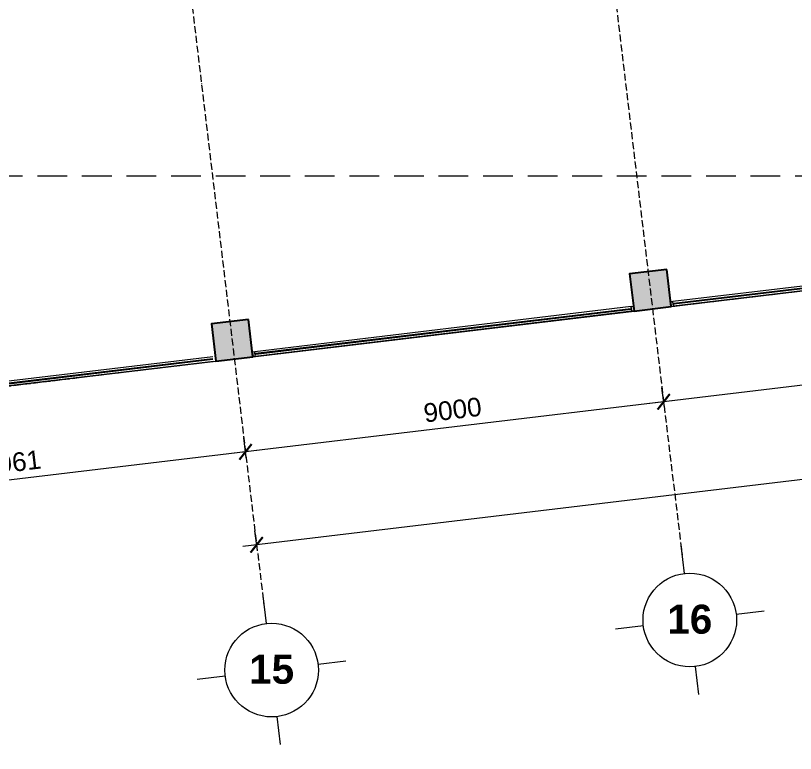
# Model space of a CAD drawing. Header units: millimetres. Extents: x -20211 to 105142, y -25405 to 48204.
# Drawn here: x 46216 to 62880, y 7582 to 23342 of the extents above; entities that cross this region are included whole.
import ezdxf

# ---------------------------------------------------------------- set-up
doc = ezdxf.new("R2010")
doc.units = ezdxf.units.MM
doc.linetypes.add('Grid Line', pattern=[4.2, 3, -0.6, 0, -0.6])
doc.linetypes.add('HIDDEN2', pattern=[4.7625, 3.175, -1.5875])
doc.layers.get('Defpoints').update_dxf_attribs({"color": 230})
for name, color, linetype, lineweight in [('CUA', 31, 'Continuous', 9), ('DIM', 1, 'Continuous', 5), ('KH', 6, 'Continuous', 5), ('KI-HIEU-1', 151, 'Continuous', 9), ('NET-CAT', 3, 'Continuous', 15), ('NET-THAY', 2, 'Continuous', 9), ('TRUC', 225, 'Continuous', 5), ('X-COT HAM$0$LC.HA', 8, 'Continuous', 9)]:
    doc.layers.add(name, color=color, linetype=linetype, lineweight=lineweight)
doc.styles.add('Arial_B', font='arialbd_0.ttf', dxfattribs={"height": 619.047619})
doc.styles.add('TA1', font='arial_0.ttf')
doc.dimstyles.new('D_200_KTx2', dxfattribs={"dimtxt": 400, "dimasz": 300, "dimexe": 300, "dimexo": 300, "dimgap": 160, "dimtad": 1, "dimdec": 0, "dimzin": 9, "dimtxsty": 'TA1', "dimblk": 'ARCHTICK', "dimcen": 1, "dimdle": 300, "dimclrd": 256, "dimclre": 256, "dimclrt": 7, "dimadec": 0, "dimazin": 0, "dimtfac": 1, "dimtdec": 0, "dimtix": 1, "dimtmove": 1, "dimatfit": 3, "dimldrblk": 'ARCHTICK', "dimfxl": 0, "dimtolj": 1, "dimtzin": 0, "dimlwd": -1, "dimlwe": -1, "dimarcsym": 0})

# ---------------------------------------------------------------- blocks, each defined once
blk = doc.blocks.new('_ARCHTICK')
at = {"color": 0, "linetype": 'ByBlock', "const_width": 0.15}
blk.add_lwpolyline([(-0.5, -0.5), (0.5, 0.5)], dxfattribs=at)
blk = doc.blocks.new('*D65')
at = {"layer": 'Defpoints', "color": 0, "transparency": 16777216}
for p in [(69052, 15742), (60065, 15093), (60115, 14672)]:
    blk.add_point(p, dxfattribs=at)
at = {"layer": 'DIM', "transparency": 16777216}
for p, q in [((69016, 16040), (68965, 16461)), ((69299, 16199), (59767, 15057)), ((60080, 14970), (60029, 15391))]:
    blk.add_line(p, q, dxfattribs=at)
at = {"layer": 'DIM', "transparency": 16777216, "xscale": 300, "yscale": 300, "zscale": 300}
for p, rotation in [((69001, 16163), 6.830649259175843), ((60065, 15093), 186.8306492591759)]:
    blk.add_blockref('_ARCHTICK', p, dxfattribs=dict(at, rotation=rotation))
at = {"layer": 'DIM', "color": 7, "transparency": 16777216, "insert": (64490, 15990), "char_height": 400, "attachment_point": 5, "rotation": 6.8306, "style": 'TA1'}
blk.add_mtext('\\A1;9000', dxfattribs=at)
blk = doc.blocks.new('*D66')
at = {"layer": 'Defpoints', "color": 0, "transparency": 16777216}
for p in [(60115, 14672), (51129, 14023), (51179, 13601)]:
    blk.add_point(p, dxfattribs=at)
at = {"layer": 'DIM', "transparency": 16777216}
for p, q in [((60080, 14970), (60029, 15391)), ((60363, 15129), (50831, 13987)), ((51144, 13899), (51093, 14321))]:
    blk.add_line(p, q, dxfattribs=at)
at = {"layer": 'DIM', "transparency": 16777216, "xscale": 300, "yscale": 300, "zscale": 300}
for p, rotation in [((60065, 15093), 6.830649259175843), ((51129, 14023), 186.8306492591759)]:
    blk.add_blockref('_ARCHTICK', p, dxfattribs=dict(at, rotation=rotation))
at = {"layer": 'DIM', "color": 7, "transparency": 16777216, "insert": (55554, 14919), "char_height": 400, "attachment_point": 5, "rotation": 6.8306, "style": 'TA1'}
blk.add_mtext('\\A1;9000', dxfattribs=at)
blk = doc.blocks.new('*D67')
at = {"layer": 'Defpoints', "color": 0, "transparency": 16777216}
for p in [(96495, 17015), (51367, 12037), (51417, 11616)]:
    blk.add_point(p, dxfattribs=at)
at = {"layer": 'DIM', "transparency": 16777216}
for p, q in [((96459, 17313), (96409, 17734)), ((96742, 17472), (51069, 12001)), ((51382, 11913), (51331, 12335))]:
    blk.add_line(p, q, dxfattribs=at)
at = {"layer": 'DIM', "transparency": 16777216, "xscale": 300, "yscale": 300, "zscale": 300}
for p, rotation in [((96445, 17436), 6.830649259175843), ((51367, 12037), 186.8306492591759)]:
    blk.add_blockref('_ARCHTICK', p, dxfattribs=dict(at, rotation=rotation))
at = {"layer": 'DIM', "color": 7, "transparency": 16777216, "insert": (73862, 15098), "char_height": 400, "attachment_point": 5, "rotation": 6.8306, "style": 'TA1'}
blk.add_mtext('\\A1;45400', dxfattribs=at)
blk = doc.blocks.new('Grid - FamilyAL-KH TRUC-550400-MẶT BẰNG HẦM 2')
at = {"layer": 'KH'}
for p, q in [((0, 7), (0, 4)), ((-8, -1), (-5, -1)), ((8, -1), (5, -1)), ((0, -9), (0, -6))]:
    blk.add_line(p, q, dxfattribs=at)
blk.add_circle((0, -1), 5, dxfattribs=at)
blk = doc.blocks.new('ALC1807-ASCENT PLAZA-KET CAU_rvt-1-MẶT BẰNG TẦNG 1')
at = {"layer": 'X-COT HAM$0$LC.HA'}
for points in [[(60130, 17921), (59336, 17826), (59431, 17031), (60225, 17127)], [(51194, 16851), (50400, 16755), (50495, 15961), (51289, 16056)]]:
    blk.add_hatch(color=256, dxfattribs=at).paths.add_polyline_path(points, flags=0)
at = {"lineweight": 25}
for points in [[(60130, 17921), (59336, 17826), (59431, 17031), (60225, 17127)], [(51194, 16851), (50400, 16755), (50495, 15961), (51289, 16056)]]:
    blk.add_lwpolyline(points, close=True, dxfattribs=at)
blk = doc.blocks.new('*U127')
for p, q in [((8150, 100, 0), (50, 100, 0)), ((8150, 0, 0), (50, 0, 0)), ((8137, 58, 0), (63, 58, 0)), ((8137, 42, 0), (63, 42, 0))]:
    blk.add_line(p, q)
at = {"ltscale": 100}
for p, q in [((50, 61, 0), (50, 39, 0)), ((50, 61, 0), (50, 39, 0)), ((8150, 61, 0), (8150, 39, 0)), ((8150, 61, 0), (8150, 39, 0))]:
    blk.add_line(p, q, dxfattribs=at)
at = {"color": 1, "lineweight": 0, "ltscale": 10}
blk.add_line((57, 50, 0), (8143, 50, 0), dxfattribs=at)
at = {"ltscale": 25, "elevation": 0}
for points in [[(0, 0), (50, 0), (50, 100), (0, 100)], [(2, 2), (48, 2), (48, 98), (2, 98)]]:
    blk.add_lwpolyline(points, close=True, dxfattribs=at)
at = {"elevation": 0}
for points in [[(50, 39), (50, 61), (63, 61, -0.414214), (63, 60), (63, 57, -0.414214), (63, 56, -0.414214), (62, 57), (62, 59, 0.414214), (62, 60), (52, 60, 0.414214), (51, 59), (51, 40, 0.414214), (52, 40), (62, 40, 0.414214), (62, 40), (62, 43, -0.414214), (63, 43, -0.414214), (63, 43), (63, 39, -0.414214), (63, 39), (50, 39)], [(8150, 39), (8150, 61), (8137, 61, 0.414214), (8137, 60), (8137, 57, 0.414214), (8137, 56, 0.414214), (8138, 57), (8138, 59, -0.414214), (8138, 60), (8148, 60, -0.414214), (8149, 59), (8149, 40, -0.414214), (8148, 40), (8138, 40, -0.414214), (8138, 40), (8138, 43, 0.414214), (8137, 43, 0.414214), (8137, 43), (8137, 39, 0.414214), (8137, 39), (8150, 39)]]:
    blk.add_lwpolyline(points, format="xyb", dxfattribs=at)
for points in [[(50, 40), (50, 59)], [(50, 40), (50, 59)], [(8150, 40), (8150, 59)], [(8150, 40), (8150, 59)]]:
    blk.add_lwpolyline(points, dxfattribs=at)
for points in [[(57, 52, 0.110226), (57, 52), (57, 48, 0.110226), (57, 48, 0.547587), (60, 47, -0.371535), (61, 47, 0.207699), (65, 47, -0.626616), (65, 47, -0.088099), (63, 42), (63, 44), (60, 44), (60, 43), (56, 46, -0.26277), (55, 47), (55, 50), (55, 53, -0.26277), (56, 54), (60, 57), (60, 56), (63, 56), (63, 58, -0.088099), (65, 53, -0.626616), (65, 53, 0.207699), (61, 53, -0.371535), (60, 53, 0.547587)], [(8143, 52, -0.110226), (8143, 52), (8143, 48, -0.110226), (8143, 48, -0.547587), (8140, 47, 0.371535), (8139, 47, -0.207699), (8135, 47, 0.626616), (8135, 47, 0.088099), (8137, 42), (8137, 44), (8140, 44), (8140, 43), (8144, 46, 0.26277), (8145, 47), (8145, 50), (8145, 53, 0.26277), (8144, 54), (8140, 57), (8140, 56), (8137, 56), (8137, 58, 0.088099), (8135, 53, 0.626616), (8135, 53, -0.207699), (8139, 53, 0.371535), (8140, 53, -0.547587)]]:
    blk.add_lwpolyline(points, format="xyb", close=True)
for points in [[(57, 47), (57, 52), (8143, 52), (8143, 47)], [(8200, 100), (8200, 0), (8150, 0), (8150, 100)], [(8198, 98), (8198, 2), (8152, 2), (8152, 98)]]:
    blk.add_lwpolyline(points, close=True)
blk = doc.blocks.new('*D156')
at = {"layer": 'Defpoints', "color": 0, "transparency": 16777216}
for p in [(41001, 14824), (51179, 13601), (41238, 12838)]:
    blk.add_point(p, dxfattribs=at)
at = {"layer": 'DIM', "transparency": 16777216}
for p, q in [((41036, 14526), (41274, 12540)), ((51144, 13899), (51093, 14321)), ((51427, 14058), (40941, 12802))]:
    blk.add_line(p, q, dxfattribs=at)
at = {"layer": 'DIM', "transparency": 16777216, "xscale": 300, "yscale": 300, "zscale": 300}
for p, rotation in [((51129, 14023), 6.830649259175843), ((41238, 12838), 186.8306492591759)]:
    blk.add_blockref('_ARCHTICK', p, dxfattribs=dict(at, rotation=rotation))
at = {"layer": 'DIM', "color": 7, "transparency": 16777216, "insert": (46140, 13792), "char_height": 400, "attachment_point": 5, "rotation": 6.8306, "style": 'TA1'}
blk.add_mtext('\\A1;9961', dxfattribs=at)

msp = doc.modelspace()

# ---------------------------------------------------------------- linework, layer by layer
at = {"color": 1, "lineweight": 0, "ltscale": 10}
msp.add_line((41001.1, 14874.1), (50432.6, 16003.9, 0), dxfattribs=at)
at = {"layer": 'CUA'}
for p, q in [((50433.2, 16054.3, 0), (40988.6, 14923)), ((50425.3, 16011.3, 0), (41006.5, 14883.1)), ((50445.1, 15955, 0), (41000.5, 14823.7)), ((50427.2, 15994.9, 0), (41008.5, 14866.7))]:
    msp.add_line(p, q, dxfattribs=at)
msp.add_lwpolyline([(41001.4, 14871.6), (41000.8, 14876.6), (50432.3, 16006.4), (50432.9, 16001.4)], close=True, dxfattribs=at)
at = {"layer": 'KI-HIEU-1', "linetype": 'HIDDEN2', "ltscale": 200}
msp.add_line((-17135.1, 19917.8), (102086, 19917.8), dxfattribs=at)
at = {"layer": 'NET-THAY'}
for p, q in [((60225.2, 17126.5), (68367, 18101.8)), ((51289.1, 16056.1), (59430.9, 17031.4)), ((41000.5, 14823.7), (50494.7, 15961))]:
    msp.add_line(p, q, dxfattribs=at)
at = {"layer": 'TRUC', "linetype": 'Grid Line', "ltscale": 50}
for p, q in [((57202.3, 38999), (60456.9, 11821.1)), ((48266.2, 37928.6), (51520.8, 10750.7)), ((43048.1, 15069), (98722.6, 21738.3))]:
    msp.add_line(p, q, dxfattribs=at)

# ---------------------------------------------------------------- block references
at = {"lineweight": 5, "xscale": 200.0000000000007, "yscale": 200.0000000000007, "zscale": 200.0000000000007, "rotation": 186.8306492592331}
for p in [(60647.2, 10232.5), (51711.1, 9162.1)]:
    msp.add_blockref('Grid - FamilyAL-KH TRUC-550400-MẶT BẰNG HẦM 2', p, dxfattribs=at)
at = {"layer": 'CUA', "rotation": 6.830649259233557}
for p in [(60225.2, 17126.6), (51289.1, 16056.2)]:
    msp.add_blockref('*U127', p, dxfattribs=at)
at = {"layer": 'NET-CAT'}
msp.add_blockref('ALC1807-ASCENT PLAZA-KET CAU_rvt-1-MẶT BẰNG TẦNG 1', (0, 0), dxfattribs=at)

# ---------------------------------------------------------------- texts
at = {"layer": 'KH', "char_height": 619.05, "width": 1116.488, "attachment_point": 2, "line_spacing_factor": 0.941778, "style": 'Arial_B'}
for s, insert in [('16', (60623.1, 10758.9)), ('15', (51687, 9688.5))]:
    msp.add_mtext(s, dxfattribs=dict(at, insert=insert))

# ---------------------------------------------------------------- dimensions: what is measured, and where the dimension line sits
at = {"layer": 'DIM'}
for base, p1, p2, picture, middle in [((51366.8, 12036.8), (96495, 17015.2), (51417.2, 11615.6), '*D67', (73862.3, 15098.3)), ((60065, 15093.1), (69051.6, 15742.2), (60115.5, 14671.8), '*D65', (64489.8, 15989.9)), ((51128.9, 14022.6), (60115.5, 14671.8), (51179.4, 13601.4), '*D66', (55553.6, 14919.5)), ((41238.4, 12837.9), (51179.4, 13601.4), (41000.5, 14823.7), '*D156', (46140.3, 13791.9))]:
    dim = msp.add_linear_dim(base=base, p1=p1, p2=p2, angle=6.83065, dimstyle='D_200_KTx2', dxfattribs=at)
    dim.commit()
    dim.dimension.update_dxf_attribs({"geometry": picture, "text_midpoint": middle})

doc.saveas('drawing.dxf')
